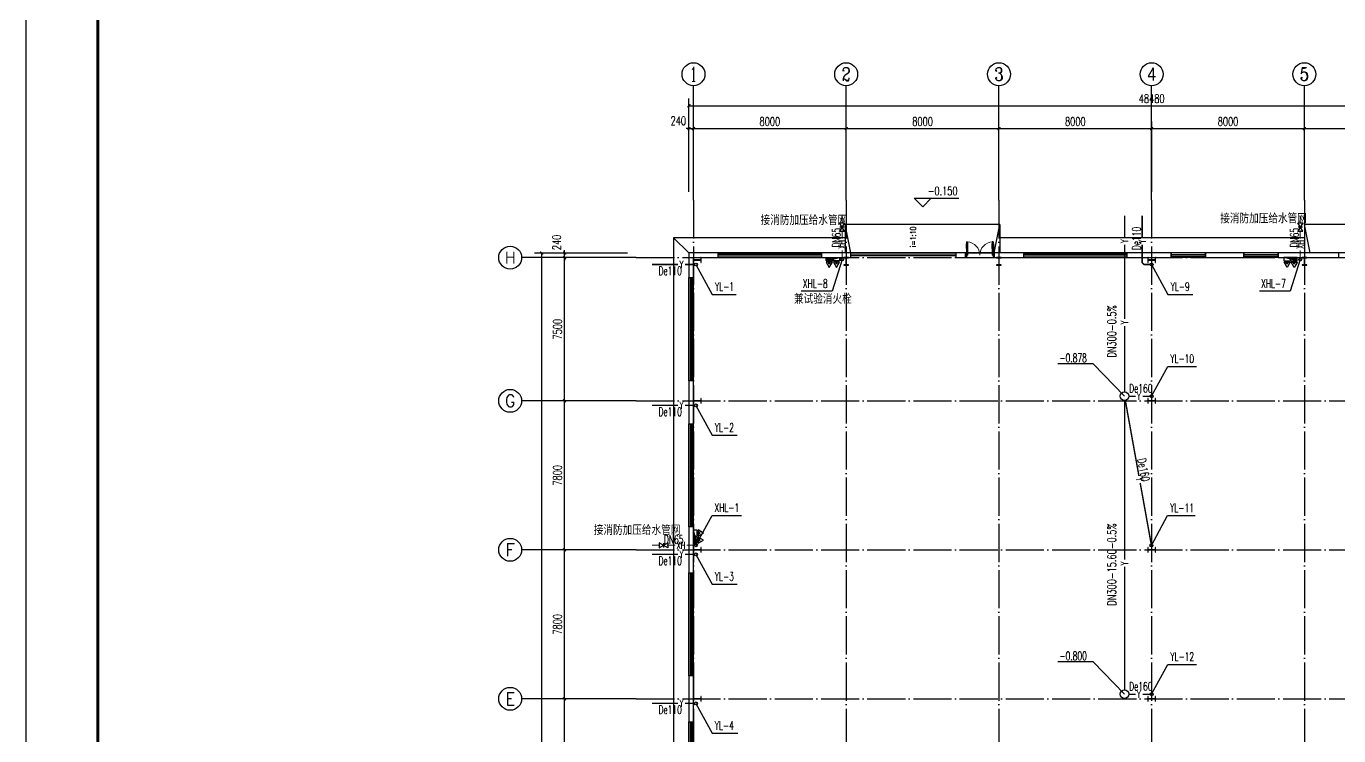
# Model space of a CAD drawing. Header units: millimetres. Extents: x 3804182 to 7463862, y 18008854 to 19247705.
# Drawn here: x 4682022 to 4750772, y 18999561 to 19036705 of the extents above; entities that cross this region are included whole.
import ezdxf
from ezdxf.enums import TextEntityAlignment as Align

# ---------------------------------------------------------------- set-up
doc = ezdxf.new("R2010")
doc.units = ezdxf.units.MM
doc.header["$LTSCALE"] = 1000
doc.header["$MEASUREMENT"] = 0
doc.linetypes.add('DASH', pattern=[0.35, 0.25, -0.1])
doc.linetypes.add('DOTE', pattern=[2.42, 2, -0.2, 0.02, -0.2])
doc.layers.get('Defpoints').update_dxf_attribs({"color": 1})
for name, color, linetype in [('AXIS_TEXT', 7, 'Continuous'), ('AXIS_外部', 171, 'Continuous'), ('COLUMN', 2, 'Continuous'), ('DIM_ELEV', 3, 'Continuous'), ('DIM_SYMB', 165, 'Continuous'), ('DIM_消防', 3, 'Continuous'), ('DIM_雨水', 3, 'Continuous'), ('DOOR_FIRE', 140, 'Continuous'), ('DOTE', 250, 'DOTE'), ('GROUND', 150, 'Continuous'), ('PIPE-消防', 1, 'Continuous'), ('PIPE-雨水', 4, 'Continuous'), ('PUB_TEXT', 7, 'Continuous'), ('TEXT_消防', 7, 'Continuous'), ('TEXT_雨水', 7, 'Continuous'), ('TK', 4, 'Continuous'), ('TWT_LEAD', 3, 'Continuous'), ('TWT_TEXT', 7, 'Continuous'), ('VALVE_消防', 7, 'Continuous'), ('VPIPE-消防', 1, 'Continuous'), ('VPIPE-雨水', 4, 'Continuous'), ('WALL-PARAPET', 6, 'Continuous'), ('WELL_雨水', 4, 'Continuous'), ('WINDOW', 140, 'Continuous'), ('WP_F_PJ', 7, 'Continuous')]:
    doc.layers.add(name, color=color, linetype=linetype)
doc.styles.add('_TCH_AXIS', font='COMPLEX', dxfattribs={"bigfont": 'GBCBIG'})
doc.styles.add('_TCH_DIM', font='SIMPLEX', dxfattribs={"bigfont": 'GBCBIG'})
doc.styles.add('_TCH_DIM_T3', font='SIMPLEX', dxfattribs={"width": 0.705882, "bigfont": 'GBCBIG'})
doc.styles.add('_TWT_PIPEDN', font='SIMPLEX', dxfattribs={"width": 0.8, "height": 3, "bigfont": 'HZTXT'})
doc.styles.add('_TWT_PIPETEXT', font='COMPLEX', dxfattribs={"width": 0.8, "height": 2.5, "bigfont": 'HZTXT'})
doc.styles.add('_TWT_SERIAL', font='COMPLEX', dxfattribs={"width": 0.8, "height": 3, "bigfont": 'HZTXT'})
doc.styles.add('COMPLEX', font='COMPLEX')
doc.styles.add('CWSWS', font='CWSWS.SHX', dxfattribs={"width": 0.7, "bigfont": 'GBHZFS.SHX'})
doc.dimstyles.new('_TCH_ARCH&&150', dxfattribs={"dimtxt": 446.25, "dimasz": 150, "dimexe": 375, "dimexo": 450, "dimgap": 150, "dimtad": 1, "dimdec": 0, "dimzin": 0, "dimdsep": 46, "dimtxsty": '_TCH_DIM_T3', "dimblk": 'ARCHTICK', "dimcen": 0.09, "dimclrt": 7, "dimazin": 2, "dimtfac": 1, "dimtdec": 0, "dimtix": 1, "dimtmove": 2, "dimatfit": 3, "dimfxl": 0, "dimtolj": 1, "dimtzin": 0, "dimarcsym": 0})

# ---------------------------------------------------------------- blocks, each defined once
blk = doc.blocks.new('A$C3ACC4A1C')
at = {"layer": 'COLUMN'}
h = blk.add_hatch(color=256, dxfattribs=at)
h.paths.add_polyline_path([(125, 400), (0, 400), (0, 388), (120, 388), (120, 200), (125, 200)])
h.paths.add_polyline_path([(250, 400), (125, 400), (125, 200), (130, 200), (130, 388), (250, 388)])
h.paths.add_polyline_path([(250, 12), (130, 12), (130, 200), (125, 200), (125, 0), (250, 0)])
h.paths.add_polyline_path([(125, 200), (120, 200), (120, 12), (0, 12), (0, 0), (125, 0)])
blk.add_lwpolyline([(0, 0), (0, 12), (120, 12), (120, 388), (0, 388), (0, 400), (250, 400), (250, 388), (130, 388), (130, 12), (250, 12), (250, 0)], close=True, dxfattribs=at)
blk = doc.blocks.new('HZ-薄型消火栓柜带两个灭火器')
h = blk.add_hatch(color=256)
h.paths.add_polyline_path([(-325, 160), (-325, 0), (325, 0)])
h.paths.add_polyline_path([(40, 62), (42, 62), (42, 64), (40, 64)], flags=24)
h.paths.add_polyline_path([(38, 64), (41, 64), (41, 66), (38, 66)], flags=24)
h.paths.add_polyline_path([(38, 67), (41, 67), (41, 68), (38, 68)], flags=24)
for p, q in [((-326, 217), (-176, 477)), ((-26, 217), (-326, 217)), ((-325, 160), (325, 0)), ((325, 160), (-325, 160)), ((-325, 160), (-325, 0)), ((-325, 0), (325, 0)), ((-176, 477), (-26, 217)), ((21, 217), (171, 477)), ((321, 217), (21, 217)), ((171, 477), (321, 217)), ((325, 0), (325, 160))]:
    blk.add_line(p, q)
blk.add_circle((0, 80), 35)
blk.add_point((0, 40))
for points in [[(-109, 326), (-109, 236), (-233, 326), (-233, 236)], [(238, 326), (238, 236), (114, 326), (114, 236)]]:
    blk.add_solid(points)
at = {"style": 'CWSWS', "width": 0.7, "flags": 1}
for tag, p in [('WHAT', (38, 67)), ('SPEC', (38, 65)), ('UNIT', (40, 63))]:
    blk.add_attdef(tag, p, '', height=1, dxfattribs=at)
blk = doc.blocks.new('GeYuanFrame_50206386', base_point=(20.09, 4.53))
at = {"layer": 'TK'}
blk.add_lwpolyline([(20.09, 4.53), (20.09, 598.53), (861.09, 598.53), (861.09, 4.53)], close=True, dxfattribs=at)
at = {"layer": 'TK', "const_width": 1}
blk.add_lwpolyline([(45.09, 588.53), (851.09, 588.53), (851.09, 14.53), (45.09, 14.53)], close=True, dxfattribs=at)
blk = doc.blocks.new('_ArchTick')
at = {"color": 0, "linetype": 'ByBlock', "const_width": 0.4}
blk.add_lwpolyline([(-0.5, -0.5), (0.5, 0.5)], dxfattribs=at)
blk = doc.blocks.new('*D149')
at = {"layer": 'AXIS_外部', "color": 0, "lineweight": -2}
for p, q in [((4716732, 19028044), (4716732, 19031719)), ((4716972, 19028044), (4716972, 19031719)), ((4716732, 19031344), (4716582, 19031344)), ((4716732, 19031344), (4716972, 19031344)), ((4716972, 19031344), (4717122, 19031344))]:
    blk.add_line(p, q, dxfattribs=at)
at = {"layer": 'Defpoints', "color": 0}
for p in [(4716972, 19031344), (4716732, 19027594), (4716972, 19027594)]:
    blk.add_point(p, dxfattribs=at)
at = {"layer": 'AXIS_外部', "color": 0, "lineweight": -2, "xscale": 150, "yscale": 150, "zscale": 150}
blk.add_blockref('_ArchTick', (4716732, 19031344), dxfattribs=at)
at = {"layer": 'AXIS_外部', "color": 0, "lineweight": -2, "xscale": 150, "yscale": 150, "zscale": 150, "rotation": 180}
blk.add_blockref('_ArchTick', (4716972, 19031344), dxfattribs=at)
at = {"layer": 'AXIS_外部', "color": 7, "insert": (4716177, 19031757), "char_height": 446.2, "attachment_point": 5, "style": '_TCH_DIM_T3'}
blk.add_mtext('\\A1;240', dxfattribs=at)
blk = doc.blocks.new('*D150')
at = {"layer": 'AXIS_外部', "color": 0, "lineweight": -2}
for p, q in [((4716972, 19028044), (4716972, 19031719)), ((4724972, 19028044), (4724972, 19031719)), ((4716972, 19031344), (4724972, 19031344))]:
    blk.add_line(p, q, dxfattribs=at)
at = {"layer": 'Defpoints', "color": 0}
for p in [(4724972, 19031344), (4716972, 19027594), (4724972, 19027594)]:
    blk.add_point(p, dxfattribs=at)
at = {"layer": 'AXIS_外部', "color": 0, "lineweight": -2, "xscale": 150, "yscale": 150, "zscale": 150, "rotation": 180}
blk.add_blockref('_ArchTick', (4716972, 19031344), dxfattribs=at)
at = {"layer": 'AXIS_外部', "color": 0, "lineweight": -2, "xscale": 150, "yscale": 150, "zscale": 150}
blk.add_blockref('_ArchTick', (4724972, 19031344), dxfattribs=at)
at = {"layer": 'AXIS_外部', "color": 7, "insert": (4720972, 19031717), "char_height": 446.2, "attachment_point": 5, "style": '_TCH_DIM_T3'}
blk.add_mtext('\\A1;8000', dxfattribs=at)
blk = doc.blocks.new('*D151')
at = {"layer": 'AXIS_外部', "color": 0, "lineweight": -2}
for p, q in [((4724972, 19028044), (4724972, 19031719)), ((4732972, 19028044), (4732972, 19031719)), ((4724972, 19031344), (4732972, 19031344))]:
    blk.add_line(p, q, dxfattribs=at)
at = {"layer": 'Defpoints', "color": 0}
for p in [(4732972, 19031344), (4724972, 19027594), (4732972, 19027594)]:
    blk.add_point(p, dxfattribs=at)
at = {"layer": 'AXIS_外部', "color": 0, "lineweight": -2, "xscale": 150, "yscale": 150, "zscale": 150, "rotation": 180}
blk.add_blockref('_ArchTick', (4724972, 19031344), dxfattribs=at)
at = {"layer": 'AXIS_外部', "color": 0, "lineweight": -2, "xscale": 150, "yscale": 150, "zscale": 150}
blk.add_blockref('_ArchTick', (4732972, 19031344), dxfattribs=at)
at = {"layer": 'AXIS_外部', "color": 7, "insert": (4728972, 19031717), "char_height": 446.2, "attachment_point": 5, "style": '_TCH_DIM_T3'}
blk.add_mtext('\\A1;8000', dxfattribs=at)
blk = doc.blocks.new('*D152')
at = {"layer": 'AXIS_外部', "color": 0, "lineweight": -2}
for p, q in [((4732972, 19028044), (4732972, 19031719)), ((4740972, 19028044), (4740972, 19031719)), ((4732972, 19031344), (4740972, 19031344))]:
    blk.add_line(p, q, dxfattribs=at)
at = {"layer": 'Defpoints', "color": 0}
for p in [(4740972, 19031344), (4732972, 19027594), (4740972, 19027594)]:
    blk.add_point(p, dxfattribs=at)
at = {"layer": 'AXIS_外部', "color": 0, "lineweight": -2, "xscale": 150, "yscale": 150, "zscale": 150, "rotation": 180}
blk.add_blockref('_ArchTick', (4732972, 19031344), dxfattribs=at)
at = {"layer": 'AXIS_外部', "color": 0, "lineweight": -2, "xscale": 150, "yscale": 150, "zscale": 150}
blk.add_blockref('_ArchTick', (4740972, 19031344), dxfattribs=at)
at = {"layer": 'AXIS_外部', "color": 7, "insert": (4736972, 19031717), "char_height": 446.2, "attachment_point": 5, "style": '_TCH_DIM_T3'}
blk.add_mtext('\\A1;8000', dxfattribs=at)
blk = doc.blocks.new('*D153')
at = {"layer": 'AXIS_外部', "color": 0, "lineweight": -2}
for p, q in [((4740972, 19028044), (4740972, 19031719)), ((4748972, 19028044), (4748972, 19031719)), ((4740972, 19031344), (4748972, 19031344))]:
    blk.add_line(p, q, dxfattribs=at)
at = {"layer": 'Defpoints', "color": 0}
for p in [(4748972, 19031344), (4740972, 19027594), (4748972, 19027594)]:
    blk.add_point(p, dxfattribs=at)
at = {"layer": 'AXIS_外部', "color": 0, "lineweight": -2, "xscale": 150, "yscale": 150, "zscale": 150, "rotation": 180}
blk.add_blockref('_ArchTick', (4740972, 19031344), dxfattribs=at)
at = {"layer": 'AXIS_外部', "color": 0, "lineweight": -2, "xscale": 150, "yscale": 150, "zscale": 150}
blk.add_blockref('_ArchTick', (4748972, 19031344), dxfattribs=at)
at = {"layer": 'AXIS_外部', "color": 7, "insert": (4744972, 19031717), "char_height": 446.2, "attachment_point": 5, "style": '_TCH_DIM_T3'}
blk.add_mtext('\\A1;8000', dxfattribs=at)
blk = doc.blocks.new('*D154')
at = {"layer": 'AXIS_外部', "color": 0, "lineweight": -2}
for p, q in [((4748972, 19028044), (4748972, 19031719)), ((4756972, 19028044), (4756972, 19031719)), ((4748972, 19031344), (4756972, 19031344))]:
    blk.add_line(p, q, dxfattribs=at)
at = {"layer": 'Defpoints', "color": 0}
for p in [(4756972, 19031344), (4748972, 19027594), (4756972, 19027594)]:
    blk.add_point(p, dxfattribs=at)
at = {"layer": 'AXIS_外部', "color": 0, "lineweight": -2, "xscale": 150, "yscale": 150, "zscale": 150, "rotation": 180}
blk.add_blockref('_ArchTick', (4748972, 19031344), dxfattribs=at)
at = {"layer": 'AXIS_外部', "color": 0, "lineweight": -2, "xscale": 150, "yscale": 150, "zscale": 150}
blk.add_blockref('_ArchTick', (4756972, 19031344), dxfattribs=at)
at = {"layer": 'AXIS_外部', "color": 7, "insert": (4752972, 19031717), "char_height": 446.2, "attachment_point": 5, "style": '_TCH_DIM_T3'}
blk.add_mtext('\\A1;8000', dxfattribs=at)
blk = doc.blocks.new('*D157')
at = {"layer": 'AXIS_外部', "color": 0, "lineweight": -2}
for p, q in [((4716732, 19028044), (4716732, 19032919)), ((4765212, 19028044), (4765212, 19032919)), ((4716732, 19032544), (4765212, 19032544))]:
    blk.add_line(p, q, dxfattribs=at)
at = {"layer": 'Defpoints', "color": 0}
for p in [(4765212, 19032544), (4716732, 19027594), (4765212, 19027594)]:
    blk.add_point(p, dxfattribs=at)
at = {"layer": 'AXIS_外部', "color": 0, "lineweight": -2, "xscale": 150, "yscale": 150, "zscale": 150, "rotation": 180}
blk.add_blockref('_ArchTick', (4716732, 19032544), dxfattribs=at)
at = {"layer": 'AXIS_外部', "color": 0, "lineweight": -2, "xscale": 150, "yscale": 150, "zscale": 150}
blk.add_blockref('_ArchTick', (4765212, 19032544), dxfattribs=at)
at = {"layer": 'AXIS_外部', "color": 7, "insert": (4740972, 19032917), "char_height": 446.2, "attachment_point": 5, "style": '_TCH_DIM_T3'}
blk.add_mtext('\\A1;48480', dxfattribs=at)
blk = doc.blocks.new('*D181')
at = {"layer": 'AXIS_外部', "color": 0, "lineweight": -2}
for p, q in [((4713522, 19001494), (4709847, 19001494)), ((4710222, 18993694), (4710222, 19001494)), ((4713522, 18993694), (4709847, 18993694))]:
    blk.add_line(p, q, dxfattribs=at)
at = {"layer": 'Defpoints', "color": 0}
for p in [(4710222, 19001494), (4713972, 19001494), (4713972, 18993694)]:
    blk.add_point(p, dxfattribs=at)
at = {"layer": 'AXIS_外部', "color": 0, "lineweight": -2, "xscale": 150, "yscale": 150, "zscale": 150}
for p, rotation in [((4710222, 19001494), 90), ((4710222, 18993694), 270)]:
    blk.add_blockref('_ArchTick', p, dxfattribs=dict(at, rotation=rotation))
at = {"layer": 'AXIS_外部', "color": 7, "insert": (4709848, 18997594), "char_height": 446.2, "attachment_point": 5, "rotation": 90, "style": '_TCH_DIM_T3'}
blk.add_mtext('\\A1;7800', dxfattribs=at)
blk = doc.blocks.new('*D182')
at = {"layer": 'AXIS_外部', "color": 0, "lineweight": -2}
for p, q in [((4713522, 19009294), (4709847, 19009294)), ((4710222, 19001494), (4710222, 19009294)), ((4713522, 19001494), (4709847, 19001494))]:
    blk.add_line(p, q, dxfattribs=at)
at = {"layer": 'Defpoints', "color": 0}
for p in [(4710222, 19009294), (4713972, 19009294), (4713972, 19001494)]:
    blk.add_point(p, dxfattribs=at)
at = {"layer": 'AXIS_外部', "color": 0, "lineweight": -2, "xscale": 150, "yscale": 150, "zscale": 150}
for p, rotation in [((4710222, 19009294), 90), ((4710222, 19001494), 270)]:
    blk.add_blockref('_ArchTick', p, dxfattribs=dict(at, rotation=rotation))
at = {"layer": 'AXIS_外部', "color": 7, "insert": (4709848, 19005394), "char_height": 446.2, "attachment_point": 5, "rotation": 90, "style": '_TCH_DIM_T3'}
blk.add_mtext('\\A1;7800', dxfattribs=at)
blk = doc.blocks.new('*D183')
at = {"layer": 'AXIS_外部', "color": 0, "lineweight": -2}
for p, q in [((4713522, 19017094), (4709847, 19017094)), ((4710222, 19009294), (4710222, 19017094)), ((4713522, 19009294), (4709847, 19009294))]:
    blk.add_line(p, q, dxfattribs=at)
at = {"layer": 'Defpoints', "color": 0}
for p in [(4710222, 19017094), (4713972, 19017094), (4713972, 19009294)]:
    blk.add_point(p, dxfattribs=at)
at = {"layer": 'AXIS_外部', "color": 0, "lineweight": -2, "xscale": 150, "yscale": 150, "zscale": 150}
for p, rotation in [((4710222, 19017094), 90), ((4710222, 19009294), 270)]:
    blk.add_blockref('_ArchTick', p, dxfattribs=dict(at, rotation=rotation))
at = {"layer": 'AXIS_外部', "color": 7, "insert": (4709848, 19013194), "char_height": 446.2, "attachment_point": 5, "rotation": 90, "style": '_TCH_DIM_T3'}
blk.add_mtext('\\A1;7800', dxfattribs=at)
blk = doc.blocks.new('*D184')
at = {"layer": 'AXIS_外部', "color": 0, "lineweight": -2}
for p, q in [((4713522, 19024594), (4709847, 19024594)), ((4710222, 19017094), (4710222, 19024594)), ((4713522, 19017094), (4709847, 19017094))]:
    blk.add_line(p, q, dxfattribs=at)
at = {"layer": 'Defpoints', "color": 0}
for p in [(4710222, 19024594), (4713972, 19024594), (4713972, 19017094)]:
    blk.add_point(p, dxfattribs=at)
at = {"layer": 'AXIS_外部', "color": 0, "lineweight": -2, "xscale": 150, "yscale": 150, "zscale": 150}
for p, rotation in [((4710222, 19024594), 90), ((4710222, 19017094), 270)]:
    blk.add_blockref('_ArchTick', p, dxfattribs=dict(at, rotation=rotation))
at = {"layer": 'AXIS_外部', "color": 7, "insert": (4709848, 19020844), "char_height": 446.2, "attachment_point": 5, "rotation": 90, "style": '_TCH_DIM_T3'}
blk.add_mtext('\\A1;7500', dxfattribs=at)
blk = doc.blocks.new('*D185')
at = {"layer": 'AXIS_外部', "color": 0, "lineweight": -2}
for p, q in [((4713522, 19024834), (4709847, 19024834)), ((4713522, 19024594), (4709847, 19024594)), ((4710222, 19024834), (4710222, 19024984)), ((4710222, 19024594), (4710222, 19024834)), ((4710222, 19024594), (4710222, 19024444))]:
    blk.add_line(p, q, dxfattribs=at)
at = {"layer": 'Defpoints', "color": 0}
for p in [(4710222, 19024834), (4713972, 19024834), (4713972, 19024594)]:
    blk.add_point(p, dxfattribs=at)
at = {"layer": 'AXIS_外部', "color": 0, "lineweight": -2, "xscale": 150, "yscale": 150, "zscale": 150}
for p, rotation in [((4710222, 19024834), 270), ((4710222, 19024594), 90)]:
    blk.add_blockref('_ArchTick', p, dxfattribs=dict(at, rotation=rotation))
at = {"layer": 'AXIS_外部', "color": 7, "insert": (4709809, 19025389), "char_height": 446.2, "attachment_point": 5, "rotation": 90, "style": '_TCH_DIM_T3'}
blk.add_mtext('\\A1;240', dxfattribs=at)
blk = doc.blocks.new('*D186')
at = {"layer": 'AXIS_外部', "color": 0, "lineweight": -2}
for p, q in [((4713522, 19024834), (4708647, 19024834)), ((4709022, 18970354), (4709022, 19024834)), ((4713522, 18970354), (4708647, 18970354))]:
    blk.add_line(p, q, dxfattribs=at)
at = {"layer": 'Defpoints', "color": 0}
for p in [(4709022, 19024834), (4713972, 19024834), (4713972, 18970354)]:
    blk.add_point(p, dxfattribs=at)
at = {"layer": 'AXIS_外部', "color": 0, "lineweight": -2, "xscale": 150, "yscale": 150, "zscale": 150}
for p, rotation in [((4709022, 19024834), 90), ((4709022, 18970354), 270)]:
    blk.add_blockref('_ArchTick', p, dxfattribs=dict(at, rotation=rotation))
at = {"layer": 'AXIS_外部', "color": 7, "insert": (4708648, 18997594), "char_height": 446.2, "attachment_point": 5, "rotation": 90, "style": '_TCH_DIM_T3'}
blk.add_mtext('\\A1;54480', dxfattribs=at)
blk = doc.blocks.new('_AXISO')
blk.add_circle((0, 0), 0.5)
at = {"layer": 'AXIS_TEXT', "style": 'COMPLEX', "width": 1.041667}
blk.add_attdef('A', text='', height=0.56, dxfattribs=at).set_placement((-0.25, -0.28), (0.25, -0.28), align=Align.FIT)
blk = doc.blocks.new('$DorLib2D$00000213')
at = {"color": 0, "linetype": 'DASH', "const_width": 0.02}
blk.add_lwpolyline([(0.5, 0), (-0.5, 0)], dxfattribs=at)
blk = doc.blocks.new('$DorLib2D$00000011')
for p, q in [((-0.467, 0.471), (-0.467, -0.062)), ((-0.467, 0.471), (-0.433, 0.471)), ((-0.433, 0.471), (-0.433, 0.004)), ((0.433, 0.471), (0.433, 0.004)), ((0.467, 0.471), (0.433, 0.471)), ((0.467, 0.471), (0.467, -0.062)), ((-0.5, 0.004), (-0.433, 0.004)), ((-0.5, 0.004), (-0.5, -0.062)), ((-0.483, 0.396), (-0.467, 0.396)), ((-0.483, 0.235), (-0.467, 0.235)), ((-0.417, 0.396), (-0.433, 0.396)), ((-0.417, 0.235), (-0.433, 0.235)), ((0.417, 0.396), (0.433, 0.396)), ((0.417, 0.235), (0.433, 0.235)), ((0.5, 0.004), (0.433, 0.004)), ((0.483, 0.396), (0.467, 0.396)), ((0.483, 0.235), (0.467, 0.235)), ((0.5, 0.004), (0.5, -0.062)), ((-0.5, -0.062), (-0.467, -0.062)), ((0.5, -0.062), (0.467, -0.062))]:
    blk.add_line(p, q)
at = {"lineweight": 13}
for p, q in [((-0.483, 0.396), (-0.483, 0.235)), ((-0.417, 0.396), (-0.417, 0.235)), ((0.417, 0.396), (0.417, 0.235)), ((0.483, 0.396), (0.483, 0.235))]:
    blk.add_line(p, q, dxfattribs=at)
for centre, start, end in [((-0.467, 0.004), 0, 85.904), ((0.467, 0.004), 94.096, 180)]:
    blk.add_arc(centre, 0.467, start, end, dxfattribs=at)
blk = doc.blocks.new('$WINLIB2D$00000001')
for p, q in [((-0.5, 0.5), (0.5, 0.5)), ((-0.5, 0.5), (-0.5, -0.5)), ((0.5, -0.5), (0.5, 0.5)), ((0.5, 0.167), (-0.5, 0.167)), ((0.5, -0.167), (-0.5, -0.167)), ((-0.5, -0.5), (0.5, -0.5))]:
    blk.add_line(p, q)
blk = doc.blocks.new('$TWTSYS$00000187')
blk.add_circle((0, 0, 0), 0.5)
blk = doc.blocks.new('$VALVE$00000296')
for points in [[(-125, 72), (-125, -72), (125, 72), (125, -72), (-125, 72)], [(0, 60), (0, -64)]]:
    blk.add_lwpolyline(points)
for p in [(-125, 0), (125, 0)]:
    blk.add_point(p)

msp = doc.modelspace()

# ---------------------------------------------------------------- hatches: boundary and pattern name
at = {"layer": 'PIPE-雨水', "linetype": 'Continuous'}
for points in [[(4740474.1, 19024331.1), (4740436.6, 19024331.1), (4740436.6, 19024315.5)], [(4740474.1, 19024331.1), (4740447.6, 19024304.6), (4740436.6, 19024315.5)], [(4740574.2, 19024231.1), (4740547.7, 19024204.6), (4740558.7, 19024193.6)], [(4740574.2, 19024231.1), (4740574.2, 19024193.6), (4740558.7, 19024193.6)]]:
    msp.add_hatch(color=256, dxfattribs=at).paths.add_polyline_path(points)

# ---------------------------------------------------------------- linework, layer by layer
at = {"layer": 'AXIS_外部'}
for p, q in [((4716971.6, 19027594.3), (4716971.6, 19033594.3)), ((4724971.6, 19027594.3), (4724971.6, 19033594.3)), ((4732971.6, 19027594.3), (4732971.6, 19033594.3)), ((4740971.6, 19027594.3), (4740971.6, 19033594.3)), ((4748971.6, 19027594.3), (4748971.6, 19033594.3)), ((4713971.6, 19024594.3), (4707971.6, 19024594.3)), ((4713971.6, 19017094.3), (4707971.6, 19017094.3)), ((4713971.6, 19009294.3), (4707971.6, 19009294.3)), ((4713971.6, 19001494.3), (4707971.6, 19001494.3))]:
    msp.add_line(p, q, dxfattribs=at)
at = {"layer": 'DIM_ELEV'}
for p, q in [((4728977.5, 19027251.2), (4728527.5, 19027701.2)), ((4728527.5, 19027701.2), (4730875, 19027701.2)), ((4728977.5, 19027251.2), (4729427.5, 19027701.2))]:
    msp.add_line(p, q, dxfattribs=at)
at = {"layer": 'DIM_SYMB'}
msp.add_lwpolyline([(4728731.3, 19025025.1, 0, 0, 0), (4728731.3, 19025888, 80, 0, 0), (4728731.3, 19026188, 0, 0, 0)], format="xyseb", dxfattribs=at)
at = {"layer": 'DIM_消防'}
for p, q in [((4724753.8, 19024499.1), (4724229.9, 19022830.2)), ((4748753.8, 19024499.1), (4748229.9, 19022830.2)), ((4724229.9, 19022830.2), (4722616.2, 19022830.2)), ((4748229.9, 19022830.2), (4746616.2, 19022830.2)), ((4717098.8, 19009532.5), (4717943.2, 19011096.3)), ((4717943.2, 19011096.3), (4719491.6, 19011096.3))]:
    msp.add_line(p, q, dxfattribs=at)
at = {"layer": 'DIM_雨水'}
for p, q in [((4717098.8, 19024231.1), (4717943.2, 19022667.4)), ((4740971.6, 19024231.1), (4741816, 19022667.4)), ((4717943.2, 19022667.4), (4719201, 19022667.4)), ((4741816, 19022667.4), (4743135.3, 19022667.4)), ((4740971.6, 19017332.5), (4741816, 19018896.3)), ((4741816, 19018896.3), (4743325.6, 19018896.3)), ((4717098.8, 19016856.1), (4717943.2, 19015292.4)), ((4717943.2, 19015292.4), (4719262.6, 19015292.4)), ((4740959.6, 19009527.5), (4741804, 19011091.3)), ((4741804, 19011091.3), (4743249.3, 19011091.3)), ((4717098.8, 19009056.1), (4717943.2, 19007492.4)), ((4717943.2, 19007492.4), (4719262.6, 19007492.4)), ((4740971.6, 19001732.5), (4741816, 19003296.3)), ((4741816, 19003296.3), (4743325.6, 19003296.3)), ((4717098.8, 19001256.1), (4717943.2, 18999692.4)), ((4717943.2, 18999692.4), (4719287.5, 18999692.4))]:
    msp.add_line(p, q, dxfattribs=at)
at = {"layer": 'DOOR_FIRE'}
msp.add_line((4725221.6, 19024834.3), (4730721.6, 19024834.3), dxfattribs=at)
at = {"layer": 'DOTE'}
for p, q in [((4716971.6, 19027594.3), (4716971.6, 18967594.3)), ((4724971.6, 19027594.3), (4724971.6, 18967594.3)), ((4732971.6, 19027594.3), (4732971.6, 18967594.3)), ((4740971.6, 19027594.3), (4740971.6, 18967594.3)), ((4748971.6, 19027594.3), (4748971.6, 18967594.3)), ((4713971.6, 19024594.3), (4767971.6, 19024594.3)), ((4713971.6, 19017094.3), (4770344.5, 19017094.3)), ((4713971.6, 19009294.3), (4770344.5, 19009294.3)), ((4713971.6, 19001494.3), (4770344.5, 19001494.3))]:
    msp.add_line(p, q, dxfattribs=at)
at = {"layer": 'GROUND', "color": 8}
for p, q in [((4733021.6, 19026334.3), (4724921.6, 19026334.3)), ((4724921.6, 19026334.3), (4724921.6, 19024834.3)), ((4725221.6, 19024834.3), (4724921.6, 19026334.3)), ((4732721.6, 19024834.3), (4733021.6, 19026334.3)), ((4733021.6, 19026334.3), (4733021.6, 19024834.3)), ((4756971.6, 19026334.3), (4748971.6, 19026334.3)), ((4748971.6, 19026334.3), (4748971.6, 19024834.3)), ((4749271.6, 19024834.3), (4748971.6, 19026334.3)), ((4724921.6, 19025634.3), (4715931.6, 19025634.3)), ((4715931.6, 19025634.3), (4715931.6, 18969554.3)), ((4716731.6, 19024834.3), (4715931.6, 19025634.3)), ((4748971.6, 19025634.3), (4733021.6, 19025634.3)), ((4724921.6, 19024834.3), (4716731.6, 19024834.3)), ((4716731.6, 19024834.3), (4716731.6, 18970354.3)), ((4733021.6, 19024834.3), (4724921.6, 19024834.3)), ((4748971.6, 19024834.3), (4733021.6, 19024834.3)), ((4756971.6, 19024834.3), (4748971.6, 19024834.3))]:
    msp.add_line(p, q, dxfattribs=at)
at = {"layer": 'PIPE-消防', "linetype": 'Continuous', "ltscale": 1.5, "const_width": 52.5}
for points in [[(4724753.8, 19026422.1), (4724753.8, 19026793.9)], [(4748753.8, 19026422.1), (4748753.8, 19026793.9)], [(4724753.8, 19025583), (4724753.8, 19025972.1)], [(4748753.8, 19025583), (4748753.8, 19025972.1)], [(4724753.8, 19024574.1), (4724753.8, 19024975.8)], [(4748753.8, 19024574.1), (4748753.8, 19024975.8)], [(4715175.9, 19009532.5), (4714804, 19009532.5)], [(4716015, 19009532.5), (4715625.9, 19009532.5)], [(4717023.8, 19009532.5), (4716622.1, 19009532.5)]]:
    msp.add_lwpolyline(points, dxfattribs=at)
at = {"layer": 'PIPE-雨水', "linetype": 'Continuous', "ltscale": 1.5, "const_width": 75}
for points in [[(4739553, 19025643.7), (4739553, 19026793.9)], [(4740473, 19025639), (4740472, 19026793.9)], [(4739553, 19021383.8), (4739553, 19025276.6)], [(4740474.1, 19024331.1), (4740473.3, 19025271.9)], [(4716167.3, 19024231.1), (4714804, 19024231.1)], [(4717023.8, 19024231.1), (4716534.5, 19024231.1)], [(4740474.1, 19024331.1), (4740574.2, 19024231.1)], [(4740896.6, 19024231.1), (4740574.2, 19024231.1)], [(4739553, 19017557.5), (4739553, 19021016.6)], [(4739553, 19008778.8), (4739553, 19017107.5)], [(4740305.4, 19013157.6), (4739592.9, 19017111.1)], [(4740130.2, 19017332.5), (4739778, 19017332.5)], [(4740896.6, 19017332.5), (4740497.4, 19017332.5)], [(4716167.3, 19016856.1), (4714804, 19016856.1)], [(4717023.8, 19016856.1), (4716534.5, 19016856.1)], [(4740946.3, 19009601.3), (4740370.5, 19012796.3)], [(4716167.3, 19009056.1), (4714804, 19009056.1)], [(4717023.8, 19009056.1), (4716534.5, 19009056.1)], [(4739553, 19001957.5), (4739553, 19008411.6)], [(4716167.3, 19001256.1), (4714804, 19001256.1)], [(4717023.8, 19001256.1), (4716534.5, 19001256.1)], [(4740130.2, 19001732.5), (4739778, 19001732.5)], [(4740896.6, 19001732.5), (4740497.4, 19001732.5)]]:
    msp.add_lwpolyline(points, dxfattribs=at)
at = {"layer": 'TWT_LEAD'}
for p, q in [((4737914.4, 19019024.2), (4736053, 19019024.2)), ((4739553, 19017332.5), (4737914.4, 19019024.2)), ((4737914.4, 19003424.2), (4736053, 19003424.2)), ((4739553, 19001732.5), (4737914.4, 19003424.2))]:
    msp.add_line(p, q, dxfattribs=at)
at = {"layer": 'VPIPE-消防', "linetype": 'Continuous'}
for centre in [(4724753.8, 19024499.1), (4748753.8, 19024499.1), (4717098.8, 19009532.5)]:
    msp.add_circle(centre, 75, dxfattribs=at)
at = {"layer": 'VPIPE-雨水', "linetype": 'Continuous'}
for centre in [(4717098.8, 19024231.1), (4740971.6, 19024231.1), (4740971.6, 19017332.5), (4717098.8, 19016856.1), (4740959.6, 19009527.5), (4717098.8, 19009056.1), (4717098.8, 19001256.1), (4740971.6, 19001732.5)]:
    msp.add_circle(centre, 75, dxfattribs=at)
at = {"layer": 'WALL-PARAPET'}
for p, q in [((4718271.6, 19024834.3), (4716731.6, 19024834.3)), ((4716731.6, 19024834.3), (4716731.6, 19023544.3)), ((4716971.6, 19024594.3), (4718271.6, 19024594.3)), ((4716971.6, 19023544.3), (4716971.6, 19024594.3)), ((4718271.6, 19024594.3), (4718271.6, 19024834.3)), ((4725221.6, 19024834.3), (4723671.6, 19024834.3)), ((4723671.6, 19024834.3), (4723671.6, 19024594.3)), ((4723671.6, 19024594.3), (4725221.6, 19024594.3)), ((4725221.6, 19024594.3), (4725221.6, 19024834.3)), ((4731221.6, 19024834.3), (4730721.6, 19024834.3)), ((4730721.6, 19024834.3), (4730721.6, 19024594.3)), ((4730721.6, 19024594.3), (4731221.6, 19024594.3)), ((4731221.6, 19024594.3), (4731221.6, 19024834.3)), ((4734271.6, 19024834.3), (4732721.6, 19024834.3)), ((4732721.6, 19024834.3), (4732721.6, 19024594.3)), ((4732721.6, 19024594.3), (4734271.6, 19024594.3)), ((4734271.6, 19024594.3), (4734271.6, 19024834.3)), ((4741991.6, 19024834.3), (4739671.6, 19024834.3)), ((4739671.6, 19024834.3), (4739671.6, 19024594.3)), ((4739671.6, 19024594.3), (4741991.6, 19024594.3)), ((4741991.6, 19024594.3), (4741991.6, 19024834.3)), ((4745791.6, 19024834.3), (4743791.6, 19024834.3)), ((4743791.6, 19024834.3), (4743791.6, 19024594.3)), ((4743791.6, 19024594.3), (4745791.6, 19024594.3)), ((4745791.6, 19024594.3), (4745791.6, 19024834.3)), ((4750771.6, 19024834.3), (4747591.6, 19024834.3)), ((4747591.6, 19024834.3), (4747591.6, 19024594.3)), ((4747591.6, 19024594.3), (4750771.6, 19024594.3)), ((4750771.6, 19024594.3), (4750771.6, 19024834.3)), ((4716731.6, 19023544.3), (4716971.6, 19023544.3)), ((4716971.6, 19018144.3), (4716731.6, 19018144.3)), ((4716731.6, 19018144.3), (4716731.6, 19015894.3)), ((4716971.6, 19015894.3), (4716971.6, 19018144.3)), ((4716731.6, 19015894.3), (4716971.6, 19015894.3)), ((4716971.6, 19010494.3), (4716731.6, 19010494.3)), ((4716731.6, 19010494.3), (4716731.6, 19008094.3)), ((4716971.6, 19008094.3), (4716971.6, 19010494.3)), ((4716731.6, 19008094.3), (4716971.6, 19008094.3)), ((4716971.6, 19002694.3), (4716731.6, 19002694.3)), ((4716731.6, 19002694.3), (4716731.6, 19000294.3)), ((4716971.6, 19000294.3), (4716971.6, 19002694.3)), ((4716731.6, 19000294.3), (4716971.6, 19000294.3))]:
    msp.add_line(p, q, dxfattribs=at)
at = {"layer": 'WINDOW'}
msp.add_line((4731221.6, 19024834.3), (4732721.6, 19024834.3), dxfattribs=at)

# ---------------------------------------------------------------- block references
at = {"layer": 'AXIS_外部', "xscale": 150, "yscale": 150, "zscale": 150}
msp.add_blockref('GeYuanFrame_50206386', (4682021.6, 18955162.9), dxfattribs=at)
at = {"layer": 'AXIS_外部'}
ref = msp.add_blockref('_AXISO', (4716971.6, 19034194.3), dxfattribs=dict(at, xscale=1200, yscale=1200, zscale=1200))
ref.add_attrib('A', '1', dxfattribs={"layer": 'AXIS_TEXT', "height": 772.1, "style": '_TCH_AXIS'}).set_placement((4716806.1, 19033808.3), (4717137, 19033808.3), align=Align.FIT)
ref = msp.add_blockref('_AXISO', (4724971.6, 19034194.3), dxfattribs=dict(at, xscale=1200, yscale=1200, zscale=1200))
ref.add_attrib('A', '2', dxfattribs={"layer": 'AXIS_TEXT', "height": 698.9, "style": '_TCH_AXIS'}).set_placement((4724738.6, 19033844.8), (4725204.6, 19033844.8), align=Align.FIT)
ref = msp.add_blockref('_AXISO', (4732971.6, 19034194.3), dxfattribs=dict(at, xscale=1200, yscale=1200, zscale=1200))
ref.add_attrib('A', '3', dxfattribs={"layer": 'AXIS_TEXT', "height": 698.9, "style": '_TCH_AXIS'}).set_placement((4732738.6, 19033844.8), (4733204.6, 19033844.8), align=Align.FIT)
ref = msp.add_blockref('_AXISO', (4740971.6, 19034194.3), dxfattribs=dict(at, xscale=1200, yscale=1200, zscale=1200))
ref.add_attrib('A', '4', dxfattribs={"layer": 'AXIS_TEXT', "height": 668.2, "style": '_TCH_AXIS'}).set_placement((4740717, 19033860.2), (4741226.1, 19033860.2), align=Align.FIT)
ref = msp.add_blockref('_AXISO', (4748971.6, 19034194.3), dxfattribs=dict(at, xscale=1200, yscale=1200, zscale=1200))
ref.add_attrib('A', '5', dxfattribs={"layer": 'AXIS_TEXT', "height": 698.9, "style": '_TCH_AXIS'}).set_placement((4748738.6, 19033844.8), (4749204.6, 19033844.8), align=Align.FIT)
ref = msp.add_blockref('_AXISO', (4707371.6, 19024594.3), dxfattribs=dict(at, xscale=1200, yscale=1200, zscale=1200))
ref.add_attrib('A', 'H', dxfattribs={"layer": 'AXIS_TEXT', "height": 608.3, "style": '_TCH_AXIS'}).set_placement((4707081.9, 19024290.2), (4707661.2, 19024290.2), align=Align.FIT)
ref = msp.add_blockref('_AXISO', (4707371.6, 19017094.3), dxfattribs=dict(at, xscale=1200, yscale=1200, zscale=1200))
ref.add_attrib('A', 'G', dxfattribs={"layer": 'AXIS_TEXT', "height": 637.8, "style": '_TCH_AXIS'}).set_placement((4707098.2, 19016775.4), (4707644.9, 19016775.4), align=Align.FIT)
ref = msp.add_blockref('_AXISO', (4707371.6, 19009294.3), dxfattribs=dict(at, xscale=1200, yscale=1200, zscale=1200))
ref.add_attrib('A', 'F', dxfattribs={"layer": 'AXIS_TEXT', "height": 668.2, "style": '_TCH_AXIS'}).set_placement((4707117, 19008960.2), (4707626.1, 19008960.2), align=Align.FIT)
ref = msp.add_blockref('_AXISO', (4707371.6, 19001494.3), dxfattribs=dict(at, xscale=1200, yscale=1200, zscale=1200))
ref.add_attrib('A', 'E', dxfattribs={"layer": 'AXIS_TEXT', "height": 668.2, "style": '_TCH_AXIS'}).set_placement((4707117, 19001160.2), (4707626.1, 19001160.2), align=Align.FIT)
at = {"layer": 'COLUMN', "xscale": -1, "rotation": 270}
for p in [(4716971.6, 19024344.3), (4740771.6, 19024344.3), (4716971.6, 19016969.3), (4740771.6, 19016969.3), (4716971.6, 19009169.3), (4740771.6, 19009169.3), (4716971.6, 19001369.3), (4740771.6, 19001369.3)]:
    msp.add_blockref('A$C3ACC4A1C', p, dxfattribs=at)
at = {"layer": 'COLUMN', "xscale": -1}
for p in [(4725096.6, 19024194.3), (4733096.6, 19024194.3), (4749096.6, 19024194.3)]:
    msp.add_blockref('A$C3ACC4A1C', p, dxfattribs=at)
at = {"layer": 'DOOR_FIRE', "xscale": 5500, "yscale": 5500, "zscale": 240}
msp.add_blockref('$DorLib2D$00000213', (4727971.6, 19024714.3), dxfattribs=at)
at = {"layer": 'VALVE_消防', "xscale": -1.8, "zscale": 1.8}
for p, yscale, rotation in [((4724753.8, 19026197.1), 1.8, 90), ((4748753.8, 19026197.1), 1.8, 90), ((4715400.9, 19009532.5), -1.8, 180)]:
    msp.add_blockref('$VALVE$00000296', p, dxfattribs=dict(at, yscale=yscale, rotation=rotation))
at = {"layer": 'WELL_雨水', "xscale": 450, "yscale": 450, "zscale": 450, "rotation": 180}
for p in [(4739553, 19017332.5), (4739553, 19001732.5)]:
    msp.add_blockref('$TWTSYS$00000187', p, dxfattribs=at)
at = {"layer": 'WINDOW'}
for name, p, xscale, yscale, zscale in [('$DorLib2D$00000011', (4731971.6, 19024714.3), 1500, 1500, 1500), ('$WINLIB2D$00000001', (4720971.6, 19024714.3), 5400, -240, 5400), ('$WINLIB2D$00000001', (4736971.6, 19024714.3), 5400, -240, 5400), ('$WINLIB2D$00000001', (4742891.6, 19024714.3), -1800, -240, -1800), ('$WINLIB2D$00000001', (4746691.6, 19024714.3), -1800, -240, -1800)]:
    msp.add_blockref(name, p, dxfattribs=dict(at, xscale=xscale, yscale=yscale, zscale=zscale))
at = {"layer": 'WINDOW', "xscale": 5400, "yscale": -240, "zscale": 5400, "rotation": 90}
for p in [(4716851.6, 19020844.3), (4716851.6, 19013194.3), (4716851.6, 19005394.3), (4716851.6, 18997594.3)]:
    msp.add_blockref('$WINLIB2D$00000001', p, dxfattribs=at)
at = {"layer": 'WP_F_PJ', "yscale": 1.099999999976715}
for p, xscale, rotation in [((4724275.6, 19024594.3), -1.076919999904929, 180), ((4748251.8, 19024594.3), 1.076919999904929, 180), ((4716971.6, 19009989.2), -1.076919999904929, 269.9999999999999)]:
    msp.add_blockref('HZ-薄型消火栓柜带两个灭火器', p, dxfattribs=dict(at, xscale=xscale, rotation=rotation))

# ---------------------------------------------------------------- texts
at = {"layer": 'PUB_TEXT', "style": '_TCH_DIM', "width": 0.705882}
msp.add_text('-0.150', height=446.25, dxfattribs=at).set_placement((4729240, 19027858.7))
msp.add_text('i=1:10', height=297.5, rotation=90, dxfattribs=at).set_placement((4728626.3, 19025131.6))
at = {"layer": 'TEXT_消防', "linetype": 'Continuous', "style": '_TWT_PIPEDN', "width": 0.64}
for p in [(4724678.8, 19025118.5), (4748678.8, 19025118.5)]:
    msp.add_text('DN65', height=450, rotation=90, dxfattribs=at).set_placement(p)
at = {"layer": 'TEXT_消防', "style": '_TWT_PIPETEXT', "width": 0.64}
for p in [(4724941.3, 19025050.8), (4748941.3, 19025050.8)]:
    msp.add_text('XH', height=375, rotation=90, dxfattribs=at).set_placement(p)
at = {"layer": 'TEXT_消防', "linetype": 'Continuous', "style": '_TWT_PIPEDN', "width": 0.64}
msp.add_text('DN65', height=450, dxfattribs=at).set_placement((4715423.4, 19009607.5))
at = {"layer": 'TEXT_消防', "style": '_TWT_PIPETEXT', "width": 0.64}
msp.add_text('XH', height=375, dxfattribs=at).set_placement((4716090, 19009345))
at = {"layer": 'TEXT_雨水', "linetype": 'Continuous', "style": '_TWT_PIPEDN', "width": 0.64}
for s, rotation, p in [('De110', 90, (4740398.1, 19024979.6)), ('De160', 280.21578, (4740221.9, 19014043.9))]:
    msp.add_text(s, height=450, rotation=rotation, dxfattribs=at).set_placement(p)
at = {"layer": 'TEXT_雨水', "style": '_TWT_PIPETEXT', "width": 0.64}
for rotation, p in [(90, (4739740.5, 19025351.6)), (90.048705, (4740660.8, 19025347)), (90, (4739740.5, 19021091.6)), (280.21578, (4740134.2, 19013050.6)), (90, (4739740.5, 19008486.6))]:
    msp.add_text('Y', height=375, rotation=rotation, dxfattribs=at).set_placement(p)
at = {"layer": 'TEXT_雨水', "linetype": 'Continuous', "style": '_TWT_PIPEDN', "width": 0.64}
for s, p in [('De110', (4715139.7, 19023674.3)), ('De160', (4739791.7, 19017522.7)), ('De110', (4715139.7, 19016299.3)), ('De110', (4715139.7, 19008499.3)), ('De160', (4739791.7, 19001922.7)), ('De110', (4715139.7, 19000699.3))]:
    msp.add_text(s, height=450, dxfattribs=at).set_placement(p)
at = {"layer": 'TEXT_雨水', "style": '_TWT_PIPETEXT', "width": 0.64}
for p in [(4716242.3, 19024043.6), (4716242.3, 19016668.6), (4740205.2, 19017145), (4716242.3, 19008868.6), (4740205.2, 19001545), (4716242.3, 19001068.6)]:
    msp.add_text('Y', height=375, dxfattribs=at).set_placement(p)
at = {"layer": 'TWT_TEXT', "style": '_TWT_SERIAL'}
for s, height, width, p in [('接消防加压给水管网', 525, 0.8, (4720485.7, 19026297.2)), ('接消防加压给水管网', 525, 0.8, (4744563.7, 19026385.2)), ('YL-1', 450, 0.64, (4718096.2, 19022847.4)), ('XHL-8', 450, 0.64, (4722706.2, 19023010.2)), ('YL-9', 450, 0.64, (4741961.9, 19022847.4)), ('XHL-7', 450, 0.64, (4746706.2, 19023010.2)), ('兼试验消火栓', 525, 0.8, (4722236.6, 19022172.2)), ('-0.878', 450, 0.64, (4736143, 19019114.2)), ('YL-10', 450, 0.64, (4741946.4, 19019076.3)), ('YL-2', 450, 0.64, (4718089.1, 19015472.4)), ('XHL-1', 450, 0.64, (4718071.4, 19011276.3)), ('YL-11', 450, 0.64, (4741938.8, 19011271.3)), ('接消防加压给水管网', 525, 0.8, (4711750.1, 19010073.2)), ('YL-3', 450, 0.64, (4718089.1, 19007672.4)), ('-0.800', 450, 0.64, (4736143, 19003514.2)), ('YL-12', 450, 0.64, (4741946.4, 19003476.3)), ('YL-4', 450, 0.64, (4718086.6, 18999872.4))]:
    msp.add_text(s, height=height, dxfattribs=dict(at, width=width)).set_placement(p)
at = {"layer": 'TWT_TEXT', "style": '_TCH_DIM', "width": 0.705882}
for s, p in [('DN300-0.5%', (4739106.9, 19019356.3)), ('DN300-15.60-0.5%', (4739106.9, 19006368))]:
    msp.add_text(s, height=446.25, rotation=90, dxfattribs=at).set_placement(p)

# ---------------------------------------------------------------- dimensions: what is measured, and where the dimension line sits
at = {"layer": 'AXIS_外部'}
for p1, p2, distance, picture, middle in [((4716731.6, 19027594.3), (4765211.6, 19027594.3), 4950, '*D157', (4740971.6, 19032917.4)), ((4716971.6, 19027594.3), (4724971.6, 19027594.3), 3750, '*D150', (4720971.6, 19031717.4)), ((4724971.6, 19027594.3), (4732971.6, 19027594.3), 3750, '*D151', (4728971.6, 19031717.4)), ((4732971.6, 19027594.3), (4740971.6, 19027594.3), 3750, '*D152', (4736971.6, 19031717.4)), ((4740971.6, 19027594.3), (4748971.6, 19027594.3), 3750, '*D153', (4744971.6, 19031717.4)), ((4748971.6, 19027594.3), (4756971.6, 19027594.3), 3750, '*D154', (4752971.6, 19031717.4)), ((4713971.6, 18970354.3), (4713971.6, 19024834.3), 4950, '*D186', (4708648.5, 18997594.3)), ((4713971.6, 19017094.3), (4713971.6, 19024594.3), 3750, '*D184', (4709848.5, 19020844.3)), ((4713971.6, 19009294.3), (4713971.6, 19017094.3), 3750, '*D183', (4709848.5, 19013194.3)), ((4713971.6, 19001494.3), (4713971.6, 19009294.3), 3750, '*D182', (4709848.5, 19005394.3)), ((4713971.6, 18993694.3), (4713971.6, 19001494.3), 3750, '*D181', (4709848.5, 18997594.3))]:
    dim = msp.add_aligned_dim(p1=p1, p2=p2, distance=distance, dimstyle='_TCH_ARCH&&150', dxfattribs=at)
    dim.commit()
    dim.dimension.update_dxf_attribs({"geometry": picture, "text_midpoint": middle})
for base, p1, p2, angle, picture, middle in [((4716971.6, 19031344.3), (4716731.6, 19027594.3), (4716971.6, 19027594.3), 0, '*D149', (4716176.6, 19031756.8)), ((4710221.6, 19024834.3), (4713971.6, 19024594.3), (4713971.6, 19024834.3), 90, '*D185', (4709809.1, 19025389.3))]:
    dim = msp.add_linear_dim(base=base, p1=p1, p2=p2, angle=angle, dimstyle='_TCH_ARCH&&150', dxfattribs=at)
    dim.commit()
    dim.dimension.update_dxf_attribs({"geometry": picture, "text_midpoint": middle, "dimtype": 129})

doc.saveas('drawing.dxf')
